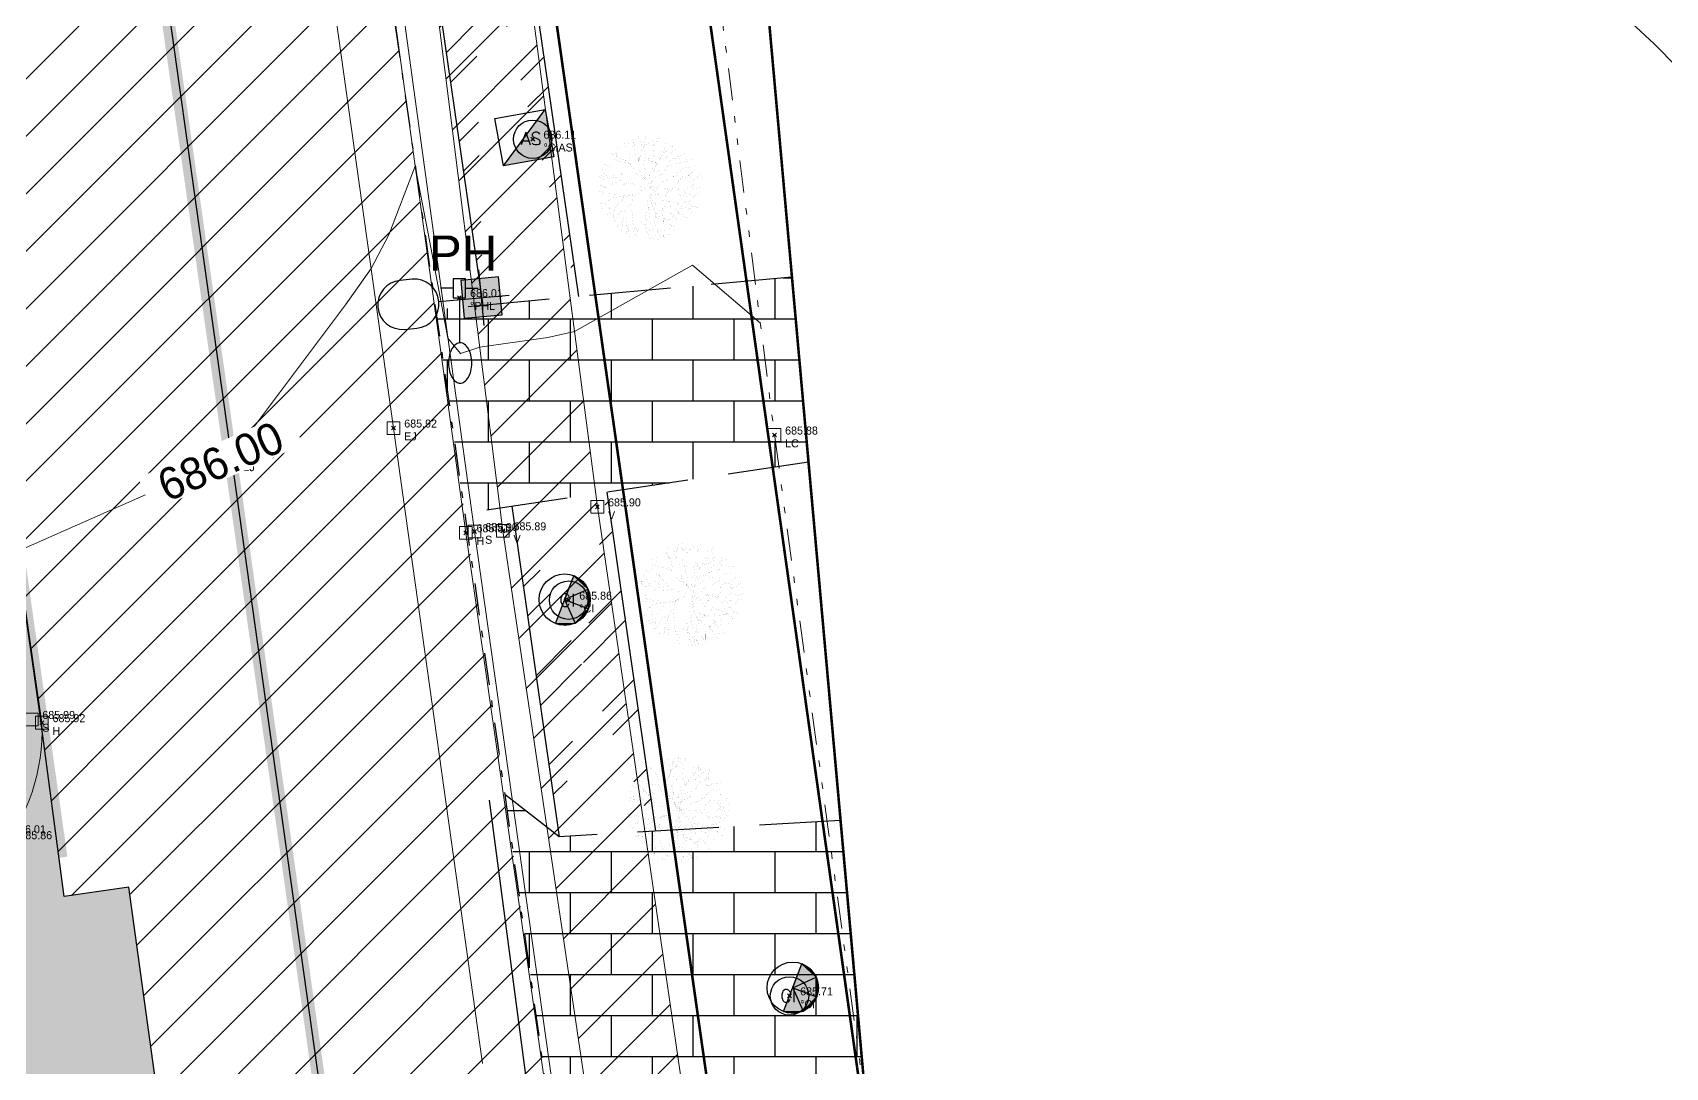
# Model space of a CAD drawing. Extents: x 350769 to 354978, y 6304672 to 6307963.
# Drawn here: x 352722.71 to 352748.21, y 6306046.36 to 6306062.52 of the extents above; entities that cross this region are included whole.
import ezdxf

# ---------------------------------------------------------------- set-up
doc = ezdxf.new("R2010")
doc.units = 0
doc.header["$PDMODE"] = 35
doc.header["$PDSIZE"] = 0.03
for name, pattern in [('1-1', [2, 1, -1]), ('3-5', [8, 3, -5]), ('CENTER', [50.8, 31.75, -6.35, 6.35, -6.35]), ('CONTINUOS', [0]), ('DASHDOT', [1, 0.5, -0.25, 0, -0.25]), ('DASHED', [19.05, 12.7, -6.35]), ('DIVIDE', [1.25, 0.5, -0.25, 0, -0.25, 0, -0.25]), ('HIDDEN', [9.525, 6.35, -3.175]), ('PHANTOM2', [1.25, 0.625, -0.125, 0.125, -0.125, 0.125, -0.125])]:
    doc.linetypes.add(name, pattern=pattern)
doc.layers.get('0').update_dxf_attribs({"linetype": 'CONTINUOUS'})
for name, color, linetype in [('00_Demarcacion Existente', 252, 'CONTINUOUS'), ('1-LINEA DE CIERRO', 7, 'DIVIDE'), ('1-PAVIMENTO', 161, 'CONTINUOUS'), ('1-SOLERA', 212, 'CONTINUOUS'), ('1-VEREDA', 251, 'CONTINUOUS'), ('2-ACHURADO PAVIMENTO HORMIGON 3', 8, 'CONTINUOUS'), ('3-PAVIMENTO EJE', 161, 'CENTER'), ('C-TINN', 5, 'CONTINUOUS'), ('C-TOPO-MINR', 8, 'CONTINUOUS'), ('LE_proyección abajo', 4, 'HIDDEN'), ('Lot_00-LINEA CIERRO', 220, 'CONTINUOUS'), ('Lot_00-LINEA OFICIAL', 5, 'CONTINUOUS'), ('Lot_ACERAS', 252, 'CONTINUOUS'), ('Lot_ARBOL', 252, 'CONTINUOUS'), ('Lot_BORDE-PAV', 252, 'HIDDEN'), ('Lot_ET1_ 8-DEM EXT DEMARCACION CICLOVIA', 210, 'CONTINUOUS'), ('Lot_EXISTENTE', 252, 'CONTINUOUS'), ('Lot_jpg-SOLERAS', 7, 'DASHDOT'), ('Lot_LINEA-CIERROS', 2, 'CONTINUOUS'), ('Lot_SOL.REBAJADAS', 7, 'HIDDEN'), ('Lot_TOPO-HATCH ADOQUINES', 251, 'CONTINUOUS'), ('Lot_TOPO-hatch veredas', 250, 'CONTINUOUS'), ('Lot_Z-ETAPAS 1-500 -e2', 3, 'PHANTOM2'), ('V-NODE-TEXT DIC 2012', 31, 'CONTINUOUS'), ('Z-CI', 253, 'CONTINUOUS'), ('Z-CIAS', 253, 'CONTINUOUS'), ('Z-PHL', 253, 'CONTINUOUS')]:
    doc.layers.add(name, color=color, linetype=linetype)
doc.layers.add('0_ASD_TOPOGRAFIA_ELEMENTOS', color=7, linetype='CONTINUOS', lineweight=5, true_color=0xbdbdbd)
doc.styles.add('A', font='arial.ttf', dxfattribs={"height": 2})
doc.styles.add('ROMANS', font='romans.shx', dxfattribs={"width": 0.65})
pattern_1 = [(45, (0.2273, 0.4478), (-0.79549513011, 0.79549513011), []), (45, (0.7576, 0.4478), (-0.79549513011, 0.79549513011), [])]
pattern_2 = [(0, (0.22726, 0.4478), (0, 0.64), []), (90, (0.22726, 0.4478), (-0.64, 0.64), [0.64, -0.64])]
pattern_3 = [(45, (-167.09345, -618.2675), (-0.449012806053, 0.449012806053), [])]

# ---------------------------------------------------------------- blocks, each defined once
blk = doc.blocks.new('Lot_CAM-ALC')
for p, q in [((-0.144, -0.373), (0.144, 0.373)), ((0, 0), (0.144, 0.373)), ((0.366, 0.162), (0.144, 0.373)), ((0.276, 0.289), (0.144, 0.373)), ((0.214, 0.338), (0.21, 0.331)), ((0.276, 0.289), (0.255, 0.267)), ((0.366, 0.162), (0.276, 0.289)), ((0, 0), (0.366, 0.162)), ((0.327, 0.23), (0.321, 0.225)), ((0.4, 0.009), (0.366, 0.162)), ((0.373, -0.144), (0.366, 0.162)), ((0.4, 0.009), (0.369, 0.009)), ((0.373, -0.144), (0.4, 0.009)), ((0.39, 0.087), (0.383, 0.085)), ((0, 0), (0.373, -0.144)), ((0, 0), (0.162, -0.366)), ((0.162, -0.366), (0.373, -0.144)), ((0.289, -0.276), (0.373, -0.144)), ((0.338, -0.214), (0.331, -0.21)), ((0.394, -0.069), (0.386, -0.068)), ((-0.144, -0.373), (0.162, -0.366)), ((-0.144, -0.373), (0.009, -0.4)), ((-0.069, -0.394), (-0.068, -0.386)), ((0.009, -0.4), (0.162, -0.366)), ((0.009, -0.4), (0.009, -0.369)), ((0.087, -0.39), (0.085, -0.383)), ((0.162, -0.366), (0.289, -0.276)), ((0.23, -0.327), (0.225, -0.321)), ((0.289, -0.276), (0.267, -0.255))]:
    blk.add_line(p, q)
blk.add_circle((0, 0), 0.4)
for points in [[(0.366, 0.162), (0.366, 0.162), (0.144, 0.373), (0, 0)], [(0.21, 0.331), (0.144, 0.373), (0.214, 0.338)], [(0.255, 0.267), (0.276, 0.289), (0.144, 0.373)], [(0.21, 0.331), (0.214, 0.338), (0.276, 0.289)], [(0.214, 0.338), (0.214, 0.338), (0.255, 0.267), (0.276, 0.289)], [(0.255, 0.267), (0.276, 0.289), (0.366, 0.162)], [(0.321, 0.225), (0.276, 0.289), (0.327, 0.23)], [(0.373, -0.144), (0.373, -0.144), (0.366, 0.162), (0, 0)], [(0.366, 0.162), (0.321, 0.225), (0.327, 0.23)], [(0.369, 0.009), (0.4, 0.009), (0.366, 0.162)], [(0.383, 0.085), (0.366, 0.162), (0.39, 0.087)], [(0.39, 0.087), (0.39, 0.087), (0.369, 0.009), (0.4, 0.009)], [(0.369, 0.009), (0.4, 0.009), (0.373, -0.144)], [(0.383, 0.085), (0.39, 0.087), (0.4, 0.009)], [(0.386, -0.068), (0.4, 0.009), (0.394, -0.069)], [(-0.144, -0.373), (-0.144, -0.373), (0.162, -0.366), (0, 0)], [(0.162, -0.366), (0.162, -0.366), (0.373, -0.144), (0, 0)], [(0.267, -0.255), (0.289, -0.276), (0.373, -0.144)], [(0.338, -0.214), (0.338, -0.214), (0.267, -0.255), (0.289, -0.276)], [(0.331, -0.21), (0.338, -0.214), (0.289, -0.276)], [(0.331, -0.21), (0.373, -0.144), (0.338, -0.214)], [(0.373, -0.144), (0.386, -0.068), (0.394, -0.069)], [(0.009, -0.369), (0.009, -0.4), (-0.144, -0.373)], [(-0.144, -0.373), (-0.068, -0.386), (-0.069, -0.394)], [(-0.068, -0.386), (0.009, -0.4), (-0.069, -0.394)], [(0.009, -0.369), (0.009, -0.4), (0.162, -0.366)], [(0.087, -0.39), (0.087, -0.39), (0.009, -0.369), (0.009, -0.4)], [(0.085, -0.383), (0.087, -0.39), (0.009, -0.4)], [(0.085, -0.383), (0.162, -0.366), (0.087, -0.39)], [(0.267, -0.255), (0.289, -0.276), (0.162, -0.366)], [(0.162, -0.366), (0.225, -0.321), (0.23, -0.327)], [(0.225, -0.321), (0.289, -0.276), (0.23, -0.327)]]:
    blk.add_solid(points)
blk = doc.blocks.new('Lot_CAM-AP')
blk.add_hatch(color=256).paths.add_polyline_path([(0.4, 0.376), (-0.4, -0.376), (0.4, -0.376)])
blk.add_line((-0.4, -0.376), (0.4, 0.376))
blk.add_lwpolyline([(-0.4, -0.376), (-0.4, 0.376), (0.4, 0.376), (0.4, -0.376)], close=True)
blk = doc.blocks.new('Lot_POSTE-LUZ')
blk.add_hatch(color=253).paths.add_polyline_path([(-0.297, 0.297), (-0.297, -0.297), (0.297, -0.297), (0.297, 0.297)])
for p, q in [((0, 0.437), (0, -0.437)), ((0.667, 0), (-0.437, 0))]:
    blk.add_line(p, q)
blk.add_lwpolyline([(-0.297, -0.297), (0.297, -0.297), (0.297, 0.297), (-0.297, 0.297)], close=True)
blk.add_lwpolyline([(1.051, 0.384, 1), (1.051, -0.384), (1.241, -0.384, 1), (1.241, 0.384)], format="xyb", close=True)
blk = doc.blocks.new('Lot_Arbol-Existente')
at = {"const_width": 0.001}
for points in [[(0.003, 0.028), (-0.073, 0.179), (-0.179, 0.406), (-0.241, 0.53), (-0.268, 0.734), (-0.29, 0.992), (-0.299, 1.072), (-0.455, 1.351), (-0.508, 1.431), (-0.517, 1.533), (-0.481, 1.573)], [(-0.196, 1.349), (-0.213, 1.418), (-0.247, 1.479), (-0.254, 1.512), (-0.247, 1.546), (-0.227, 1.587), (-0.229, 1.628)], [(0.212, 0.919), (0.187, 0.997), (0.139, 1.065), (0.126, 1.106), (0.078, 1.207), (0.024, 1.296), (-0.023, 1.343), (-0.064, 1.404), (-0.091, 1.458), (-0.146, 1.526), (-0.154, 1.635)], [(-0.032, 1.356), (0.024, 1.465), (0.051, 1.546), (0.051, 1.607), (0.051, 1.639), (0.051, 1.639)], [(0.289, 1.208), (0.234, 1.35), (0.227, 1.411), (0.2, 1.492), (0.166, 1.526), (0.126, 1.601), (0.112, 1.635)], [(0.217, 1.441), (0.261, 1.506), (0.302, 1.553), (0.334, 1.601), (0.326, 1.589)], [(0.294, 1.036), (0.302, 1.119), (0.288, 1.201), (0.295, 1.316), (0.329, 1.445), (0.356, 1.492), (0.377, 1.54), (0.378, 1.591)], [(-1.053, 0.833), (-1.095, 0.862), (-1.149, 0.95), (-1.176, 0.97), (-1.217, 0.997), (-1.291, 1.032)], [(-0.677, 0.711), (-0.716, 0.723), (-0.742, 0.835), (-0.756, 0.916), (-0.844, 0.97), (-0.925, 1.011), (-1.047, 1.079), (-1.108, 1.174), (-1.108, 1.174), (-1.132, 1.203)], [(-0.293, 0.821), (-0.369, 0.814), (-0.424, 0.875), (-0.471, 0.943), (-0.546, 0.997), (-0.627, 1.058), (-0.681, 1.106), (-0.722, 1.119), (-0.776, 1.126), (-0.881, 1.13), (-0.973, 1.153)], [(-0.844, 0.97), (-0.844, 1.018), (-0.858, 1.052), (-0.864, 1.079), (-0.885, 1.14), (-0.905, 1.207), (-0.939, 1.302), (-0.967, 1.338)], [(-0.764, 1.125), (-0.796, 1.201), (-0.81, 1.221), (-0.824, 1.248), (-0.844, 1.309), (-0.864, 1.35), (-0.864, 1.35)], [(-0.383, 1.194), (-0.525, 1.194), (-0.566, 1.235), (-0.668, 1.268), (-0.702, 1.289)], [(-0.023, 0.016), (-0.149, 0.269), (-0.262, 0.536), (-0.29, 0.789), (-0.318, 1.07), (-0.458, 1.337), (-0.697, 1.491)], [(-0.306, 0.949), (-0.227, 1.024), (-0.213, 1.248), (-0.193, 1.363), (-0.159, 1.445), (-0.146, 1.479)], [(0.091, 0.787), (0.166, 0.869), (0.275, 0.991), (0.309, 1.072), (0.363, 1.133), (0.377, 1.16)], [(0.142, 0.679), (0.316, 0.808), (0.478, 0.963), (0.6, 1.045), (0.655, 1.126), (0.716, 1.207), (0.77, 1.248)], [(0.304, 1.351), (0.404, 1.39), (0.404, 1.39), (0.472, 1.465), (0.512, 1.472), (0.512, 1.472), (0.553, 1.492), (0.593, 1.52)], [(0.535, 1.001), (0.58, 1.099), (0.607, 1.174), (0.648, 1.296), (0.695, 1.336), (0.709, 1.404), (0.742, 1.45)], [(0.698, 0.594), (0.743, 0.706), (0.817, 0.984), (0.851, 1.072), (0.885, 1.167), (0.899, 1.235)], [(0.851, 0.789), (0.878, 0.869), (0.912, 0.943), (0.946, 1.031), (0.987, 1.106), (1.014, 1.153), (1.052, 1.235), (1.049, 1.227)], [(0.938, 1.009), (1.028, 1.052), (1.109, 1.092), (1.161, 1.129)], [(1.028, 1.052), (1.076, 1.076), (1.15, 1.038), (1.211, 1.024), (1.247, 1.03), (1.236, 1.029)], [(-1.204, 0.724), (-1.264, 0.699), (-1.346, 0.672), (-1.427, 0.652), (-1.518, 0.653), (-1.549, 0.638)], [(-0.477, 0.588), (-0.559, 0.577), (-0.702, 0.57), (-0.702, 0.57), (-0.885, 0.55), (-0.912, 0.564), (-1.02, 0.55), (-1.142, 0.537), (-1.305, 0.489), (-1.305, 0.489), (-1.427, 0.509), (-1.536, 0.509)], [(-0.842, 0.771), (-1.02, 0.74), (-1.02, 0.74), (-1.136, 0.719), (-1.244, 0.726), (-1.305, 0.733), (-1.393, 0.733), (-1.427, 0.74), (-1.474, 0.746)], [(-1.109, 0.54), (-1.171, 0.528), (-1.189, 0.523), (-1.224, 0.476), (-1.264, 0.442), (-1.332, 0.415), (-1.38, 0.384), (-1.427, 0.36), (-1.468, 0.32)], [(-0.254, 0.518), (-0.335, 0.53), (-0.444, 0.564), (-0.518, 0.618), (-0.573, 0.658), (-0.661, 0.706), (-0.79, 0.747), (-0.919, 0.808), (-1.013, 0.828), (-1.169, 0.848), (-1.325, 0.889), (-1.376, 0.916)], [(-0.051, 0.136), (0.017, 0.286), (0.071, 0.482), (0.146, 0.672), (0.092, 0.767), (0.085, 0.896)], [(0.321, 0.253), (0.356, 0.313), (0.444, 0.442), (0.539, 0.503), (0.621, 0.55), (0.695, 0.591), (0.783, 0.706), (0.831, 0.767), (0.892, 0.835), (0.946, 0.889)], [(0.699, 0.596), (0.783, 0.611), (0.865, 0.618), (0.939, 0.631), (1.055, 0.665), (1.129, 0.713), (1.224, 0.767), (1.272, 0.78), (1.397, 0.806)], [(0.863, 0.359), (0.947, 0.41), (1.013, 0.441), (1.122, 0.498), (1.163, 0.523), (1.297, 0.554)], [(1.041, 0.661), (1.258, 0.835), (1.322, 0.929), (1.322, 0.929)], [(1.225, 0.538), (1.278, 0.591), (1.353, 0.665), (1.387, 0.706), (1.431, 0.742), (1.429, 0.747)], [(1.348, 0.498), (1.426, 0.539), (1.505, 0.569)], [(-0.933, 0.136), (-1.095, 0.123), (-1.224, 0.137), (-1.312, 0.116), (-1.447, 0.082), (-1.481, 0.089), (-1.57, 0.089), (-1.664, 0.096), (-1.664, 0.096)], [(-1.224, 0.137), (-1.23, 0.082), (-1.271, 0.062), (-1.312, 0.028), (-1.386, -0.019), (-1.407, -0.04), (-1.454, -0.134), (-1.502, -0.182), (-1.563, -0.209), (-1.651, -0.256)], [(-1.435, 0.086), (-1.563, 0.008), (-1.647, -0.013), (-1.644, -0.012)], [(-0.206, -0.004), (-0.363, 0.055), (-0.491, 0.082), (-0.695, 0.116), (-0.769, 0.116), (-0.878, 0.13), (-0.939, 0.137), (-0.966, 0.171), (-1.027, 0.232), (-1.156, 0.293), (-1.264, 0.347), (-1.325, 0.374), (-1.4, 0.387), (-1.536, 0.387), (-1.598, 0.413)], [(-1.382, 0.384), (-1.447, 0.428), (-1.495, 0.455), (-1.515, 0.476), (-1.542, 0.482), (-1.576, 0.493)], [(-0.023, 0.016), (-0.532, -0.039), (-0.812, -0.165), (-0.914, -0.314), (-1.051, -0.528), (-1.254, -0.689), (-1.415, -0.821)], [(-0.856, 0.019), (-0.911, 0.04), (-0.927, 0.053), (-0.955, 0.067), (-0.998, 0.078), (-1.034, 0.092), (-1.061, 0.108), (-1.173, 0.168)], [(-0.667, 0.037), (-0.731, 0.034), (-0.818, 0.026), (-0.864, 0.018), (-0.949, -0.001), (-0.96, -0.007), (-1.047, -0.015), (-1.154, -0.039)], [(-0.558, 0.094), (-0.586, 0.069), (-0.634, 0.049), (-0.708, 0.021), (-0.735, 0.008), (-0.844, -0.026), (-0.844, -0.026)], [(-0.534, -0.04), (-0.564, -0.018), (-0.621, 0.018), (-0.647, 0.044), (-0.662, 0.038), (-0.695, 0.067), (-0.728, 0.075)], [(0.003, 0.028), (0.188, 0.12), (0.323, 0.256), (0.579, 0.362), (0.863, 0.359), (1.242, 0.227), (1.384, 0.023), (1.542, -0.058), (1.6, -0.071)], [(0.025, 0.003), (0.204, 0.107), (0.333, 0.24), (0.572, 0.346), (0.847, 0.346), (1.232, 0.217), (1.374, 0.023), (1.465, -0.08), (1.529, -0.219), (1.591, -0.239)], [(0.025, 0.003), (0.106, -0.029), (0.199, -0.071), (0.264, -0.104)], [(0.133, -0.064), (0.215, -0.007), (0.272, 0.009), (0.364, 0.024), (0.416, 0.029), (0.437, 0.029)], [(0.26, 0.165), (0.354, 0.173), (0.426, 0.142), (0.519, 0.137), (0.601, 0.148), (0.679, 0.148)], [(0.272, 0.009), (0.4, 0.003), (0.498, -0.012), (0.529, -0.012)], [(0.483, 0.139), (0.586, 0.178), (0.689, 0.199), (0.771, 0.215), (0.859, 0.22)], [(0.689, 0.199), (0.843, 0.158), (0.926, 0.142), (1.019, 0.142), (1.091, 0.132)], [(0.797, -0.079), (0.818, -0.002), (0.843, 0.019), (0.921, 0.055), (0.962, 0.075)], [(1.091, 0.482), (1.183, 0.498), (1.353, 0.498), (1.426, 0.498), (1.462, 0.503)], [(1.234, 0.229), (1.369, 0.276), (1.405, 0.302), (1.482, 0.328), (1.503, 0.343), (1.566, 0.359), (1.596, 0.364)], [(1.28, 0.171), (1.312, 0.178), (1.379, 0.189), (1.426, 0.194), (1.472, 0.194), (1.534, 0.184), (1.554, 0.184)], [(1.292, 0.498), (1.348, 0.462), (1.441, 0.431), (1.498, 0.42), (1.553, 0.414)], [(1.379, 0.189), (1.436, 0.173), (1.513, 0.148), (1.544, 0.132), (1.599, 0.128)], [(1.405, 0.302), (1.482, 0.287), (1.508, 0.287), (1.578, 0.297), (1.578, 0.296)], [(1.46, -0.016), (1.549, 0.003), (1.602, -0.007), (1.621, -0.007)], [(-0.801, -0.16), (-0.898, -0.175), (-0.959, -0.162), (-1.068, -0.148), (-1.068, -0.148), (-1.169, -0.134), (-1.237, -0.107), (-1.38, -0.087), (-1.502, -0.08), (-1.643, -0.103), (-1.644, -0.087)], [(-0.989, -0.431), (-1.102, -0.433), (-1.169, -0.412), (-1.169, -0.412), (-1.264, -0.426), (-1.359, -0.426), (-1.447, -0.426), (-1.505, -0.423), (-1.624, -0.419)], [(-1.129, -0.14), (-1.176, -0.162), (-1.325, -0.223), (-1.366, -0.223), (-1.407, -0.243), (-1.495, -0.304), (-1.495, -0.304), (-1.611, -0.326), (-1.612, -0.325)], [(-1.314, -0.218), (-1.325, -0.29), (-1.38, -0.331), (-1.461, -0.385), (-1.509, -0.426), (-1.577, -0.459)], [(-1.251, -0.424), (-1.305, -0.426), (-1.366, -0.48), (-1.366, -0.48), (-1.481, -0.541), (-1.481, -0.541), (-1.54, -0.565)], [(0.018, -0.024), (-0.276, -0.038), (-0.513, -0.061), (-0.79, -0.175), (-1.042, -0.546), (-1.233, -0.697), (-1.261, -0.828), (-1.227, -0.914), (-1.261, -1.034)], [(-0.424, -0.414), (-0.568, -0.45), (-0.753, -0.537), (-0.893, -0.743), (-0.929, -0.753), (-0.975, -0.779), (-1.078, -0.841)], [(-0.903, -0.174), (-0.949, -0.2), (-0.974, -0.228), (-0.985, -0.252), (-0.995, -0.269), (-0.995, -0.282), (-1.012, -0.299)], [(-0.598, -0.225), (-0.674, -0.277), (-0.722, -0.297), (-0.79, -0.345), (-0.837, -0.372), (-0.864, -0.378), (-0.935, -0.388)], [(0.018, -0.024), (-0.424, -0.414), (-0.434, -0.563), (-0.501, -0.784), (-0.645, -1.098), (-0.692, -1.212), (-0.774, -1.268), (-0.795, -1.325), (-0.841, -1.392)], [(-0.349, -0.045), (-0.417, -0.094), (-0.464, -0.141), (-0.505, -0.162), (-0.613, -0.236), (-0.593, -0.263), (-0.593, -0.29), (-0.607, -0.324), (-0.668, -0.378), (-0.715, -0.426), (-0.749, -0.453)], [(-0.053, -0.439), (-0.084, -0.563), (-0.094, -0.671), (-0.094, -0.79), (-0.084, -0.944), (-0.084, -1.047), (-0.187, -1.109), (-0.213, -1.176), (-0.228, -1.222), (-0.233, -1.279), (-0.249, -1.346), (-0.259, -1.418), (-0.285, -1.479), (-0.3, -1.526), (-0.316, -1.572)], [(-0.084, -0.563), (-0.14, -0.568), (-0.197, -0.553), (-0.218, -0.517), (-0.269, -0.47), (-0.31, -0.445), (-0.31, -0.445)], [(0.018, -0.024), (-0.249, -0.192)], [(0.018, -0.024), (-0.063, -0.192), (-0.094, -0.203), (-0.187, -0.239), (-0.187, -0.239), (-0.238, -0.295)], [(0.018, -0.024), (-0.053, -0.439), (-0.032, -0.743), (0.04, -0.908), (0.117, -1.068), (0.179, -1.186), (0.189, -1.284), (0.2, -1.382), (0.2, -1.479), (0.163, -1.603)], [(-0.016, -0.222), (0.071, -0.295), (0.158, -0.383), (0.194, -0.439), (0.215, -0.506), (0.246, -0.584), (0.282, -0.64), (0.308, -0.697), (0.354, -0.8), (0.4, -0.877)], [(0.018, -0.024), (0.236, -0.1), (0.447, -0.13), (0.653, -0.177), (0.864, -0.285), (1.111, -0.501), (1.204, -0.645), (1.271, -0.707), (1.39, -0.769)], [(0.236, -0.1), (0.297, -0.167), (0.303, -0.259), (0.349, -0.285), (0.38, -0.336), (0.411, -0.398)], [(0.447, -0.13), (0.581, -0.079), (0.699, -0.069), (0.797, -0.079), (0.859, -0.074), (0.91, -0.069)], [(0.447, -0.13), (0.483, -0.213), (0.524, -0.28), (0.576, -0.403), (0.503, -0.517), (0.478, -0.568), (0.478, -0.64), (0.488, -0.687)], [(0.576, -0.403), (0.576, -0.403), (0.612, -0.47), (0.632, -0.511), (0.658, -0.558), (0.668, -0.604), (0.673, -0.666), (0.684, -0.692)], [(0.653, -0.177), (0.864, -0.187), (0.921, -0.161), (0.952, -0.141), (0.967, -0.12), (0.998, -0.079)], [(1.075, -0.414), (1.019, -0.378), (0.993, -0.357), (0.864, -0.285), (0.993, -0.357), (0.864, -0.285)], [(0.864, -0.285), (0.916, -0.45), (0.921, -0.475), (0.936, -0.537), (0.962, -0.573), (1.019, -0.614), (1.039, -0.687)], [(0.948, -0.143), (1.096, -0.125), (1.132, -0.12), (1.287, -0.115), (1.323, -0.105), (1.374, -0.12), (1.415, -0.151), (1.446, -0.167), (1.472, -0.177)], [(1.111, -0.501), (1.075, -0.414), (1.338, -0.491), (1.379, -0.496)], [(1.075, -0.414), (1.147, -0.367), (1.189, -0.326), (1.204, -0.295), (1.204, -0.295)], [(1.245, -0.116), (1.323, -0.182), (1.426, -0.218), (1.477, -0.259), (1.513, -0.28), (1.568, -0.319)], [(-1.147, -0.605), (-1.23, -0.616), (-1.292, -0.609), (-1.332, -0.602), (-1.386, -0.602), (-1.414, -0.602), (-1.468, -0.609), (-1.52, -0.616)], [(-1.042, -0.546), (-0.99, -0.645), (-1.001, -0.723), (-0.975, -0.779), (-0.996, -0.846), (-0.975, -0.898), (-0.975, -0.959)], [(-0.99, -0.645), (-0.934, -0.671), (-0.893, -0.743)], [(-0.769, -0.877), (-0.805, -0.944), (-0.82, -0.98), (-0.851, -1.021), (-0.913, -1.052), (-0.944, -1.098), (-0.934, -1.134), (-0.954, -1.165)], [(-0.434, -0.563), (-0.537, -0.62), (-0.578, -0.635), (-0.599, -0.635), (-0.661, -0.671), (-0.687, -0.743), (-0.687, -0.79), (-0.702, -0.846), (-0.769, -0.877), (-0.841, -0.913), (-0.882, -0.939)], [(-0.702, -0.846), (-0.676, -0.908), (-0.661, -0.934), (-0.656, -0.97), (-0.681, -1.011), (-0.666, -1.032), (-0.645, -1.098), (-0.62, -1.104)], [(-0.522, -0.831), (-0.491, -0.907), (-0.491, -0.982), (-0.478, -1.063), (-0.457, -1.124), (-0.437, -1.212), (-0.417, -1.26), (-0.403, -1.293)], [(-0.084, -0.563), (-0.094, -0.671), (-0.125, -0.769), (-0.156, -0.815), (-0.182, -0.867), (-0.223, -0.918), (-0.269, -0.954), (-0.3, -0.975)], [(-0.223, -0.918), (-0.213, -0.965), (-0.29, -1.14)], [(-0.032, -0.743), (0.06, -0.79), (0.097, -0.831), (0.184, -0.887), (0.23, -0.949), (0.277, -0.975), (0.303, -1.006), (0.37, -1.047)], [(0.23, -0.949), (0.303, -1.052), (0.287, -1.124), (0.287, -1.186), (0.282, -1.248), (0.297, -1.294)], [(0.311, -0.703), (0.37, -0.769), (0.431, -0.831), (0.462, -0.867), (0.514, -0.923), (0.56, -0.995), (0.586, -1.037), (0.617, -1.093), (0.653, -1.15)], [(0.641, -0.526), (0.689, -0.553), (0.807, -0.625), (0.864, -0.671), (0.9, -0.717), (0.88, -0.779), (0.905, -0.815), (0.957, -0.862), (1.003, -0.877)], [(0.684, -0.692), (0.72, -0.8), (0.73, -0.882), (0.756, -0.949), (0.761, -1.016), (0.771, -1.068), (0.807, -1.098), (0.838, -1.134), (0.869, -1.176)], [(0.728, -0.862), (0.838, -0.918), (0.936, -0.944), (0.977, -0.95), (0.976, -0.946), (1.024, -0.934), (1.111, -0.949), (1.173, -0.965), (1.253, -0.991)], [(0.88, -0.779), (0.916, -0.825), (0.967, -0.913), (0.988, -0.99), (0.998, -1.032), (1.034, -1.068), (1.055, -1.098)], [(1.019, -0.614), (1.096, -0.661), (1.122, -0.697), (1.153, -0.753), (1.163, -0.79)], [(1.204, -0.645), (1.292, -0.62), (1.348, -0.625), (1.42, -0.635), (1.446, -0.64)], [(-0.774, -1.268), (-0.862, -1.274), (-0.882, -1.268), (-0.908, -1.284), (-0.939, -1.31)], [(-0.692, -1.212), (-0.65, -1.294), (-0.599, -1.335), (-0.62, -1.418), (-0.64, -1.454), (-0.65, -1.495)], [(-0.453, -1.141), (-0.485, -1.199), (-0.599, -1.335), (-0.607, -1.366), (-0.607, -1.366)], [(-0.226, -1.215), (-0.288, -1.287), (-0.288, -1.307), (-0.315, -1.354), (-0.342, -1.388), (-0.383, -1.436)], [(-0.259, -1.418), (-0.218, -1.449), (-0.187, -1.495), (-0.192, -1.526), (-0.182, -1.562), (-0.161, -1.577)], [(-0.084, -1.047), (-0.048, -1.124), (-0.027, -1.217), (0.009, -1.263), (-0.032, -1.361), (-0.063, -1.433), (-0.037, -1.505), (-0.022, -1.567), (-0.017, -1.618)], [(0.009, -1.263), (0.076, -1.351), (0.102, -1.387), (0.133, -1.449)], [(0.179, -1.186), (0.143, -1.263), (0.107, -1.31), (0.076, -1.351), (0.035, -1.428), (0.035, -1.49)], [(0.2, -1.382), (0.241, -1.392), (0.277, -1.423), (0.339, -1.495), (0.39, -1.536), (0.421, -1.546)], [(0.277, -1.423), (0.297, -1.521), (0.313, -1.567)], [(0.287, -1.124), (0.344, -1.186), (0.39, -1.232), (0.437, -1.268), (0.462, -1.325), (0.498, -1.371), (0.519, -1.392), (0.54, -1.413), (0.576, -1.428)], [(0.582, -1.031), (0.581, -1.15), (0.622, -1.243), (0.637, -1.294), (0.663, -1.346), (0.673, -1.382), (0.7, -1.44)], [(0.773, -1.069), (0.807, -1.16), (0.813, -1.227), (0.838, -1.263), (0.857, -1.351)]]:
    blk.add_lwpolyline(points, dxfattribs=at)
blk = doc.blocks.new('Lot_ARBOL')
at = {"color": 8, "xscale": 0.5, "yscale": 0.5, "zscale": 0.5, "rotation": 90}
blk.add_blockref('Lot_Arbol-Existente', (0, -0.004), dxfattribs=at)
blk = doc.blocks.new('A$C66036E5C')
at = {"layer": 'LE_proyección abajo', "color": 210, "linetype": 'DASHED', "ltscale": 20}
blk.add_arc((482.758, 724.589), 31.908, 209.6641, 163.5205, dxfattribs=at)
blk = doc.blocks.new('PHL')
at = {"layer": 'Z-PHL'}
for p, q in [((-0.098, 0.295), (-0.098, 0)), ((0.098, 0.295), (-0.098, 0.295)), ((0.098, 0), (0.098, 0.295)), ((-0.098, 0.148), (-0.295, 0.148)), ((-0.098, 0), (-0.01, 0)), ((0.01, 0), (0.098, 0)), ((0.098, 0.148), (0.295, 0.148)), ((0, -0.005), (0, -0.708)), ((0, -0.01), (0, -0.197))]:
    blk.add_line(p, q, dxfattribs=at)
blk.add_circle((0, 0), 0.00984, dxfattribs=at)
for centre, radius, start, end in [((0.083, -0.913), 0.23, 125.5959, 149.944), ((0.013, -0.815), 0.11, 90, 125.5959), ((0.013, -0.815), 0.11, 54.4041, 90), ((-0.057, -0.913), 0.23, 30.056, 54.4041), ((0.373, -1.021), 0.543, 166.5212, 180), ((0.195, -0.978), 0.36, 149.944, 166.5212), ((-0.17, -0.978), 0.36, 13.4788, 30.056), ((-0.348, -1.021), 0.543, 360, 13.4788), ((0.373, -1.021), 0.543, 180, 193.4788), ((0.195, -1.063), 0.36, 193.4788, 210.056), ((0.083, -1.128), 0.23, 210.056, 234.4041), ((-0.057, -1.128), 0.23, 305.5959, 329.944), ((-0.17, -1.063), 0.36, 329.944, 346.5212), ((-0.348, -1.021), 0.543, 346.5212, 0), ((0.013, -1.226), 0.11, 234.4041, 270), ((0.013, -1.226), 0.11, 270, 305.5959)]:
    blk.add_arc(centre, radius, start, end, dxfattribs=at)
at = {"layer": 'Z-PHL', "style": 'A'}
blk.add_text('PH', height=0.55, dxfattribs=at).set_placement((-0.475, 0.421))
blk = doc.blocks.new('CI')
at = {"layer": 'Z-CI'}
blk.add_circle((0, 0), 1.2, dxfattribs=at)
at = {"layer": 'Z-CI', "style": 'ROMANS'}
blk.add_text('CI', height=0.8, rotation=360, dxfattribs=at).set_placement((-0.58, -0.4))
blk = doc.blocks.new('CIAS')
at = {"layer": 'Z-CIAS'}
blk.add_circle((0, 0), 1.2, dxfattribs=at)
at = {"layer": 'Z-CIAS', "style": 'ROMANS'}
blk.add_text('AS', height=0.8, rotation=360, dxfattribs=at).set_placement((-0.75, -0.36))
blk = doc.blocks.new('TOPOGRAFIA')
at = {"layer": '1-VEREDA', "lineweight": 0, "true_color": 0xbdbdbd}
h = blk.add_hatch(dxfattribs=at)
h.set_pattern_fill('ANSI31', color=9, scale=0.2)
h.set_pattern_definition([(45, (38000, -3000), (-0.449012806053, 0.449012806053), [])])
h.paths.add_polyline_path([(390728.452, 6303077.539), (390726.987, 6303077.427), (390728.851, 6303064.303), (390730.052, 6303054.738), (390731.784, 6303043.075), (390733.898, 6303028.482), (390735.336, 6303018.097), (390737.279, 6303004.501), (390739.447, 6302988.88), (390741.024, 6302977.718), (390741.438, 6302974.666), (390743.031, 6302963.471), (390744.681, 6302952.338), (390745.745, 6302944.699), (390747.31, 6302933.699), (390748.628, 6302923.61, 0.23609), (390751.764, 6302919.893, 0.119467), (390754.586, 6302919.413), (390757.259, 6302919.839), (390765.273, 6302921.009), (390776.365, 6302922.65), (390776.451, 6302923.521), (390765.234, 6302921.851), (390757.106, 6302920.665), (390754.601, 6302920.234, -0.056002), (390752.168, 6302920.586, -0.35358), (390749.866, 6302923.707), (390750.121, 6302923.789), (390748.809, 6302933.591), (390747.211, 6302944.989), (390746.078, 6302952.564), (390744.531, 6302963.414), (390742.887, 6302975.238), (390742.501, 6302977.923), (390740.924, 6302989.087), (390738.756, 6303004.709), (390736.813, 6303018.304), (390735.375, 6303028.691), (390733.155, 6303043.996), (390731.529, 6303055.112), (390730.295, 6303064.537)])
at = {"layer": '1-LINEA DE CIERRO', "color": 9, "lineweight": 0, "true_color": 0xbdbdbd, "flags": 128}
blk.add_lwpolyline([(390733.214, 6303064.837), (390734.295, 6303056.234), (390735.831, 6303044.97), (390737.058, 6303036.666), (390739.326, 6303020.636), (390742.372, 6302999.373), (390744.713, 6302982.322), (390745.909, 6302974.818), (390747.457, 6302963.826), (390748.887, 6302952.921), (390750.055, 6302944.878), (390751.514, 6302935.016), (390752.695, 6302926.497), (390756.002, 6302924.096)], dxfattribs=at)
at = {"layer": '1-PAVIMENTO', "color": 9, "lineweight": 0, "true_color": 0xbdbdbd, "flags": 128}
for points in [[(390728.156, 6303064.251), (390729.475, 6303054.708)], [(390722.851, 6303051.741), (390721.798, 6303059.019)], [(390729.475, 6303054.708), (390731.153, 6303043.022)]]:
    blk.add_lwpolyline(points, dxfattribs=at)
blk.add_lwpolyline([(390720.372, 6303048.621, 0.371897), (390722.851, 6303051.741)], format="xyb", dxfattribs=at)
at = {"layer": '1-SOLERA', "color": 9, "lineweight": 0, "true_color": 0xbdbdbd, "flags": 128}
blk.add_lwpolyline([(390726.462, 6303077.383), (390728.304, 6303064.258), (390729.609, 6303054.728), (390731.254, 6303043.047), (390733.375, 6303028.408), (390734.813, 6303018.023), (390736.756, 6303004.427), (390738.924, 6302988.807), (390740.5, 6302977.646), (390740.918, 6302974.563), (390742.125, 6302966.264), (390742.506, 6302963.508), (390744.004, 6302952.836), (390745.13, 6302944.519), (390746.623, 6302934.113), (390747.8, 6302925.366)], dxfattribs=at)
at = {"layer": '1-VEREDA', "color": 9, "lineweight": 0, "true_color": 0xbdbdbd, "flags": 128}
for points in [[(390728.452, 6303077.539), (390730.295, 6303064.537), (390731.529, 6303055.112), (390733.155, 6303043.996)], [(390731.784, 6303043.075), (390730.052, 6303054.738), (390728.851, 6303064.303), (390726.987, 6303077.427)]]:
    blk.add_lwpolyline(points, dxfattribs=at)
at = {"layer": '3-PAVIMENTO EJE', "color": 9, "lineweight": 0, "true_color": 0xbdbdbd, "flags": 128}
blk.add_lwpolyline([(390725.354, 6303077.867), (390726.786, 6303067.449), (390728.345, 6303056.343), (390730.079, 6303043.942), (390731.299, 6303035.709), (390733.337, 6303021.011), (390735.683, 6303004.288), (390738.755, 6302982.404)], dxfattribs=at)
at = {"layer": '3-PAVIMENTO EJE', "color": 9, "true_color": 0xbdbdbd, "flags": 128}
blk.add_lwpolyline([(390722.792, 6303077.229), (390724.289, 6303066.731), (390725.815, 6303055.862), (390727.523, 6303043.664), (390728.71, 6303035.171), (390730.772, 6303020.621), (390733.157, 6303003.833), (390734.851, 6302991.376), (390735.796, 6302982.103), (390736.537, 6302968.615), (390736.887, 6302962.745), (390737.455, 6302952.754), (390738.144, 6302941.588), (390738.582, 6302936.984), (390739.544, 6302929.177), (390740.739, 6302920.559), (390741.944, 6302911.822), (390742.742, 6302905.996), (390744.495, 6302896.096), (390746.796, 6302885.698), (390749.027, 6302875.802), (390751.42, 6302865.048), (390753.615, 6302854.852), (390755.433, 6302844.35), (390756.929, 6302834.032), (390758.319, 6302823.649), (390760.085, 6302811.629), (390761.588, 6302800.603), (390763.267, 6302788.632)], dxfattribs=at)
at = {"layer": 'C-TINN', "color": 9, "linetype": 'Continuous', "lineweight": 0, "true_color": 0xbdbdbd}
for points, elevation in [([(390728.245, 6303056.243), (390728.245, 6303056.443), (390728.445, 6303056.443), (390728.445, 6303056.243), (390728.245, 6303056.243)], 685.921), ([(390734.195, 6303056.134), (390734.195, 6303056.334), (390734.395, 6303056.334), (390734.395, 6303056.134), (390734.195, 6303056.134)], 685.883), ([(390725.715, 6303055.762), (390725.715, 6303055.962), (390725.915, 6303055.962), (390725.915, 6303055.762), (390725.715, 6303055.762)], 685.999), ([(390731.429, 6303055.012), (390731.429, 6303055.212), (390731.629, 6303055.212), (390731.629, 6303055.012), (390731.429, 6303055.012)], 685.898), ([(390729.375, 6303054.608), (390729.375, 6303054.808), (390729.575, 6303054.808), (390729.575, 6303054.608), (390729.375, 6303054.608)], 685.808), ([(390729.509, 6303054.628), (390729.509, 6303054.828), (390729.709, 6303054.828), (390729.709, 6303054.628), (390729.509, 6303054.628)], 685.897), ([(390729.952, 6303054.638), (390729.952, 6303054.838), (390730.152, 6303054.838), (390730.152, 6303054.638), (390729.952, 6303054.638)], 685.892), ([(390722.591, 6303051.692), (390722.591, 6303051.892), (390722.791, 6303051.892), (390722.791, 6303051.692), (390722.591, 6303051.692)], 685.989), ([(390722.751, 6303051.641), (390722.751, 6303051.841), (390722.951, 6303051.841), (390722.951, 6303051.641), (390722.751, 6303051.641)], 685.918)]:
    blk.add_lwpolyline(points, dxfattribs=dict(at, elevation=elevation))
for p in [(390728.345, 6303056.343, 685.921), (390734.295, 6303056.234, 685.883), (390725.815, 6303055.862, 685.999), (390731.529, 6303055.112, 685.898), (390729.475, 6303054.708, 685.808), (390729.609, 6303054.728, 685.897), (390730.052, 6303054.738, 685.892), (390722.851, 6303051.741, 685.918)]:
    blk.add_point(p, dxfattribs=at)
at = {"layer": 'C-TOPO-MINR', "color": 9, "linetype": 'Continuous', "lineweight": 0, "true_color": 0xbdbdbd, "elevation": 686}
blk.add_lwpolyline([(390722.464, 6303054.417), (390725.787, 6303055.884), (390725.811, 6303055.893), (390727.593, 6303058.269), (390727.995, 6303058.836), (390728.273, 6303059.361), (390728.684, 6303060.434), (390728.932, 6303059.137), (390729.195, 6303057.748), (390729.389, 6303057.506), (390729.692, 6303057.607), (390730.757, 6303057.76), (390731.17, 6303057.851), (390733.016, 6303058.888), (390734.075, 6303057.981)], dxfattribs=at)
at = {"layer": 'V-NODE-TEXT DIC 2012', "color": 9, "lineweight": 0, "true_color": 0xbdbdbd}
for p in [(390730.52, 6303060.855), (390729.373, 6303058.38), (390728.345, 6303056.343), (390734.295, 6303056.234), (390725.815, 6303055.862), (390731.529, 6303055.112), (390729.475, 6303054.708), (390729.609, 6303054.728), (390730.052, 6303054.738), (390731.079, 6303053.655), (390722.851, 6303051.741), (390734.53, 6303047.474)]:
    blk.add_point(p, dxfattribs=at)
at = {"layer": 'Z-CI', "color": 9, "lineweight": 0, "true_color": 0xbdbdbd, "xscale": 0.25, "yscale": 0.25, "zscale": 0.25}
for p in [(390731.079, 6303053.655), (390734.53, 6303047.474)]:
    blk.add_blockref('CI', p, dxfattribs=at)
at = {"layer": 'Z-CIAS', "color": 9, "lineweight": 0, "true_color": 0xbdbdbd, "xscale": 0.25, "yscale": 0.25, "zscale": 0.25}
blk.add_blockref('CIAS', (390730.52, 6303060.855), dxfattribs=at)
at = {"layer": 'Z-PHL', "color": 9, "lineweight": 0, "true_color": 0xbdbdbd}
blk.add_blockref('PHL', (390729.373, 6303058.38), dxfattribs=at)
at = {"layer": 'V-NODE-TEXT DIC 2012', "color": 9, "lineweight": 0, "true_color": 0xbdbdbd}
for s, p in [('686.11', (390730.687, 6303060.863)), ('°CIAS', (390730.687, 6303060.663)), ('686.01', (390729.54, 6303058.388)), ('°PHL', (390729.54, 6303058.188)), ('685.92', (390728.512, 6303056.351)), ('685.88', (390734.462, 6303056.242)), ('EJ', (390728.512, 6303056.151)), ('LC', (390734.462, 6303056.042)), ('686.00', (390725.982, 6303055.87)), ('EJ', (390725.982, 6303055.67)), ('V', (390731.696, 6303054.92)), ('685.90', (390731.696, 6303055.12)), ('685.81', (390729.642, 6303054.716)), ('685.90', (390729.776, 6303054.736)), ('685.89', (390730.219, 6303054.746)), ('H', (390729.642, 6303054.516)), ('S', (390729.776, 6303054.536)), ('V', (390730.219, 6303054.546)), ('685.86', (390731.246, 6303053.663)), ('°CI', (390731.246, 6303053.463)), ('S', (390722.858, 6303051.6)), ('685.99', (390722.858, 6303051.8)), ('685.92', (390723.018, 6303051.749)), ('H', (390723.018, 6303051.549)), ('686.01', (390722.402, 6303050.014)), ('685.86', (390722.5, 6303049.921)), ('685.71', (390734.697, 6303047.482)), ('°CI', (390734.697, 6303047.282))]:
    blk.add_text(s, height=0.125, dxfattribs=at).set_placement(p)
at = {"layer": 'C-TOPO-MINR', "color": 9, "linetype": 'Continuous', "lineweight": 0, "true_color": 0xbdbdbd, "insert": (390725.643, 6303055.821, 686), "char_height": 0.5, "width": 2.50095, "attachment_point": 5, "rotation": 23.8208, "bg_fill": 3, "box_fill_scale": 1.0635, "bg_fill_color": 256, "bg_fill_true_color": 13158600, "bg_fill_transparency": 0}
blk.add_mtext('686.00', dxfattribs=at)

msp = doc.modelspace()

# ---------------------------------------------------------------- hatches: boundary and pattern name
at = {"layer": '2-ACHURADO PAVIMENTO HORMIGON 3'}
h = msp.add_hatch(dxfattribs=at)
h.set_pattern_fill('ANSI31', color=256, scale=0.2)
h.set_pattern_definition(pattern_3)
edge = h.paths.add_edge_path()
edge.add_arc((352725.801, 6306039.46), 31.908, 87.6128, 100.2591)
edge.add_line((352720.119, 6306070.858), (352722.819, 6306051.89))
edge.add_line((352722.819, 6306051.89), (352730.082, 6306050.617))
edge.add_line((352730.082, 6306050.617), (352727.131, 6306071.341))
h = msp.add_hatch(dxfattribs=at)
h.set_pattern_fill('ANSI31', color=256, scale=0.2)
h.set_pattern_definition(pattern_3)
h.paths.add_polyline_path([(352753.036, 6305887.523), (352746.054, 6305886.541), (352753.754, 6305831.811), (352755.075, 6305822.694), (352760.775, 6305832.053)])
edge = h.paths.add_edge_path()
edge.add_arc((352725.801, 6306039.46), 31.908, 275.764, 288.507)
edge.add_line((352735.93, 6306009.202), (352735.658, 6306011.12))
edge.add_line((352735.658, 6306011.12), (352730.082, 6306050.617))
edge.add_line((352730.082, 6306050.617), (352722.819, 6306051.89))
edge.add_line((352722.819, 6306051.89), (352723.2, 6306049.026))
edge.add_line((352723.2, 6306049.026), (352724.212, 6306049.17))
edge.add_line((352724.212, 6306049.17), (352727.349, 6306026.416))
edge.add_line((352727.349, 6306026.416), (352726.356, 6306026.279))
edge.add_line((352726.356, 6306026.279), (352728.599, 6306010.287))
edge.add_line((352728.599, 6306010.287), (352728.643, 6306010.294))
edge.add_line((352728.643, 6306010.294), (352729.006, 6306007.713))
at = {"layer": 'Lot_ET1_ 8-DEM EXT DEMARCACION CICLOVIA'}
h = msp.add_hatch(dxfattribs=at)
h.set_pattern_fill('SWAMP', color=210, scale=0.03, style=0)
h.set_pattern_definition([(0, (-200, 0), (0.381, 0.659911357086), [0.09525, -0.66675]), (90, (-199.95237, 0), (-0.381, 0.659911357086), [0.047625, -1.27219771417]), (90, (-199.94047, 0), (-0.381, 0.659911357086), [0.0381, -1.28172271417]), (90, (-199.9643, 0), (-0.381, 0.659911357086), [0.0381, -1.28172271417]), (60, (-199.92856, 0), (-0.38099999948, 0.659911357385), [0.03048, -0.73152]), (120, (-199.9762, 0), (-0.76199999948, 3e-10), [0.03048, -0.73152])])
edge = h.paths.add_edge_path()
edge.add_arc((352725.801, 6306039.46), 31.908, 269.564, 275.764)
edge.add_line((352729.006, 6306007.713), (352728.643, 6306010.294))
edge.add_line((352728.643, 6306010.294), (352728.599, 6306010.287))
edge.add_line((352728.599, 6306010.287), (352726.356, 6306026.279))
edge.add_line((352726.356, 6306026.279), (352727.349, 6306026.416))
edge.add_line((352727.349, 6306026.416), (352724.212, 6306049.17))
edge.add_line((352724.212, 6306049.17), (352723.2, 6306049.026))
edge.add_line((352723.2, 6306049.026), (352722.819, 6306051.89))
edge.add_line((352722.819, 6306051.89), (352720.118, 6306070.858))
edge.add_arc((352725.801, 6306039.46), 31.908, 100.2601, 104.1373)
edge.add_line((352718.008, 6306070.402), (352717.99, 6306068.942))
edge.add_line((352717.99, 6306068.942), (352717.988, 6306066.921))
edge.add_line((352717.988, 6306066.921), (352718.023, 6306064.906))
edge.add_line((352718.023, 6306064.906), (352718.104, 6306062.897))
edge.add_line((352718.104, 6306062.897), (352718.233, 6306060.895))
edge.add_line((352718.233, 6306060.895), (352718.408, 6306058.9))
edge.add_line((352718.408, 6306058.9), (352718.624, 6306056.911))
edge.add_line((352718.624, 6306056.911), (352718.872, 6306054.926))
edge.add_line((352718.872, 6306054.926), (352719.144, 6306052.945))
edge.add_line((352719.144, 6306052.945), (352719.686, 6306049.143))
edge.add_line((352719.686, 6306049.143), (352719.848, 6306047.994))
edge.add_arc((352719.31, 6306047.918), 0.544, -175.1724, 8.0356, ccw=False)
edge.add_arc((352496.559, 6306029.105), 223, 2.8966, 4.82756, ccw=False)
edge.add_arc((352935.997, 6306051.34), 217, 182.8966, 184.91193)
edge.add_arc((352720.882, 6306032.853), 1.093, 8.0356, 184.9119, ccw=False)
edge.add_line((352721.964, 6306033.006), (352725.261, 6306009.653))
edge.add_line((352725.261, 6306009.653), (352725.559, 6306007.553))
h = msp.add_hatch(dxfattribs=at)
h.set_pattern_fill('SWAMP', color=210, scale=0.03, style=0)
edge = h.paths.add_edge_path()
edge.add_arc((352725.801, 6306039.46), 31.908, 107.8421, 112.899)
edge.add_line((352713.386, 6306068.854), (352721.978, 6306007.782))
edge.add_arc((352725.801, 6306039.46), 31.908, 263.1179, 264.9683)
edge.add_line((352723.003, 6306007.675), (352721.113, 6306021.108))
edge.add_arc((352935.997, 6306051.34), 217, 182.8966, 188.0084, ccw=False)
edge.add_arc((352496.559, 6306029.105), 223, 2.8966, 8.0084)
edge.add_line((352717.384, 6306060.173), (352716.025, 6306069.834))
at = {"layer": 'Lot_TOPO-HATCH ADOQUINES'}
h = msp.add_hatch(dxfattribs=at)
h.set_pattern_fill('AR-B816', color=256, scale=0.08, style=0)
h.set_pattern_definition(pattern_2)
h.paths.add_polyline_path([(352734.569, 6306058.701), (352729.003, 6306058.192), (352729.456, 6306055.011), (352734.827, 6306055.813)])
h = msp.add_hatch(dxfattribs=at)
h.set_pattern_fill('AR-B816', color=256, scale=0.08, style=0)
h.set_pattern_definition(pattern_2)
h.paths.add_polyline_path([(352735.328, 6306050.213), (352730.934, 6306049.96), (352730.082, 6306050.617), (352731.151, 6306043.116), (352732.04, 6306044.346), (352735.793, 6306045.018)])
at = {"layer": 'Lot_TOPO-hatch veredas'}
h = msp.add_hatch(dxfattribs=at)
h.set_pattern_fill('ANSI32', color=256, scale=3, style=0)
h.set_pattern_definition(pattern_1)
edge = h.paths.add_edge_path()
edge.add_line((352731.239, 6306058.397), (352729.426, 6306070.904))
edge.add_line((352729.743, 6306058.26), (352727.942, 6306070.689))
h = msp.add_hatch(dxfattribs=at)
h.set_pattern_fill('ANSI32', color=256, scale=3, style=0)
h.set_pattern_definition(pattern_1)
edge = h.paths.add_edge_path()
edge.add_line((352731.677, 6306055.342), (352732.437, 6306050.046))
edge.add_line((352730.193, 6306055.121), (352730.934, 6306049.96))

# ---------------------------------------------------------------- linework, layer by layer
at = {"layer": '00_Demarcacion Existente', "color": 210, "linetype": '3-5', "const_width": 0.2, "flags": 128}
msp.add_lwpolyline([(352723.602, 6306071.293), (352726.616, 6306050.126), (352732.192, 6306010.631), (352732.527, 6306008.269)], dxfattribs=at)
at = {"layer": '00_Demarcacion Existente', "color": 210, "linetype": '1-1', "const_width": 0.2, "flags": 128}
msp.add_lwpolyline([(352720.128, 6306070.86), (352723.151, 6306049.635)], dxfattribs=at)
at = {"layer": 'Lot_00-LINEA CIERRO', "linetype": 'CENTER', "ltscale": 0.1, "const_width": 0.04}
msp.add_lwpolyline([(352733.52, 6306070.421), (352735.793, 6306045.018), (352737.945, 6306029.835), (352739.034, 6306029.973), (352739.893, 6306023.195), (352738.886, 6306023.067), (352740.577, 6306011.179)], dxfattribs=at)
at = {"layer": 'Lot_00-LINEA OFICIAL', "linetype": 'PHANTOM2', "ltscale": 5, "const_width": 0.04}
msp.add_lwpolyline([(352732.158, 6306070.729), (352740.538, 6306011.159)], dxfattribs=at)
at = {"layer": 'Lot_ACERAS'}
for p, q in [((352731.239, 6306058.397), (352729.426, 6306070.904)), ((352729.743, 6306058.26), (352727.942, 6306070.689)), ((352731.677, 6306055.342), (352732.437, 6306050.046)), ((352730.193, 6306055.121), (352730.934, 6306049.96))]:
    msp.add_line(p, q, dxfattribs=at)
at = {"layer": 'Lot_BORDE-PAV', "ltscale": 0.2}
for p, q in [((352734.569, 6306058.701, -4440.586), (352729.003, 6306058.192, -4440.586)), ((352734.827, 6306055.813, -4440.586), (352729.456, 6306055.011, -4440.586)), ((352730.934, 6306049.96, -4440.586), (352730.082, 6306050.617, -4440.586)), ((352735.328, 6306050.213, -4440.586), (352730.934, 6306049.96, -4440.586))]:
    msp.add_line(p, q, dxfattribs=at)
at = {"layer": 'Lot_ET1_ 8-DEM EXT DEMARCACION CICLOVIA'}
msp.add_lwpolyline([(352729.006, 6306007.713), (352728.643, 6306010.294), (352728.599, 6306010.287), (352726.356, 6306026.279), (352727.349, 6306026.416), (352724.212, 6306049.17), (352723.2, 6306049.026), (352722.819, 6306051.89), (352720.118, 6306070.858)], dxfattribs=at)
at = {"layer": 'Lot_jpg-SOLERAS'}
msp.add_lwpolyline([(352727.131, 6306071.341), (352730.082, 6306050.617), (352735.658, 6306011.12), (352735.93, 6306009.202)], dxfattribs=at)
at = {"layer": 'Lot_LINEA-CIERROS'}
msp.add_line((352733.52, 6306070.421), (352735.793, 6306045.018), dxfattribs=at)
at = {"layer": 'Lot_SOL.REBAJADAS'}
msp.add_line((352729.836, 6306050.532), (352730.833, 6306043.05), dxfattribs=at)
at = {"layer": 'Lot_Z-ETAPAS 1-500 -e2', "ltscale": 4, "const_width": 0.04}
msp.add_lwpolyline([(352729.686, 6306071.131), (352733.626, 6306043.466), (352738.309, 6306010.105)], dxfattribs=at)

# ---------------------------------------------------------------- block references
msp.add_blockref('A$C66036E5C', (352243.043, 6305314.871))
at = {"layer": 'Lot_ARBOL'}
for p in [(352732.351, 6306060.112), (352733.005, 6306053.767), (352732.793, 6306050.391)]:
    msp.add_blockref('Lot_ARBOL', p, dxfattribs=at)
at = {"layer": 'Lot_EXISTENTE'}
for name, p, rotation in [('Lot_CAM-AP', (352730.386, 6306060.879), 10.42683448005488), ('Lot_POSTE-LUZ', (352729.718, 6306058.381), 185.2547816284666)]:
    msp.add_blockref(name, p, dxfattribs=dict(at, rotation=rotation))
for p in [(352731.018, 6306053.664), (352734.581, 6306047.602)]:
    msp.add_blockref('Lot_CAM-ALC', p, dxfattribs=at)

# ---------------------------------------------------------------- next in the draw order: block references
at = {"layer": '0_ASD_TOPOGRAFIA_ELEMENTOS', "color": 30, "true_color": 0xf26507}
msp.add_blockref('TOPOGRAFIA', (-38000, 3000), dxfattribs=at)

doc.saveas('drawing.dxf')
